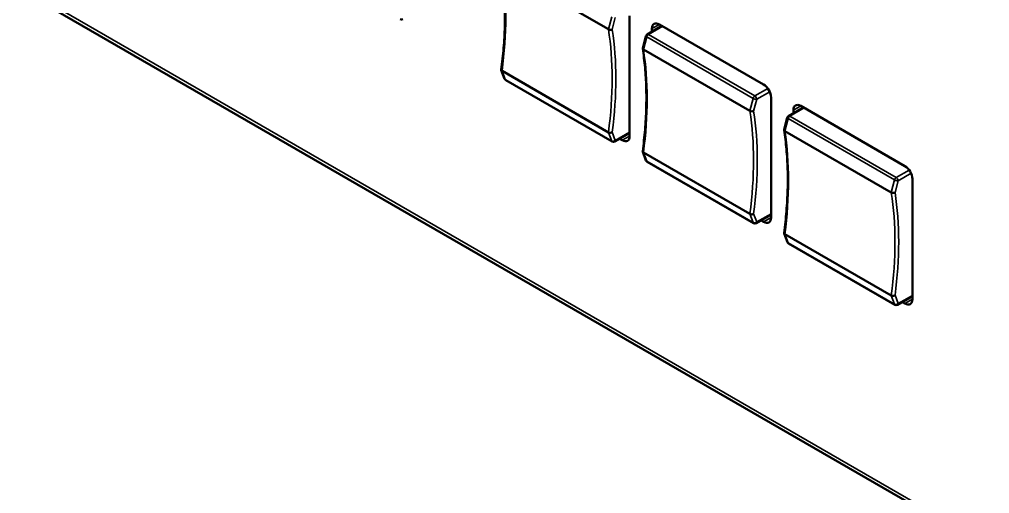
# Model space of a CAD drawing. Header units: millimetres. Extents: x 3103 to 5051, y 917 to 1856.
# Drawn here: x 3899.8 to 3992, y 1605.4 to 1650.5 of the extents above; entities that cross this region are included whole.
import ezdxf

# ---------------------------------------------------------------- set-up
doc = ezdxf.new("R2010")
doc.units = ezdxf.units.MM
doc.header["$LTSCALE"] = 1.8
doc.layers.add('외형선(ISO)', color=7, linetype='Continuous', lineweight=50)
doc.layers.add('좁은 외형선(ISO)', color=7, linetype='Continuous', lineweight=35)

msp = doc.modelspace()

# ---------------------------------------------------------------- linework, layer by layer
at = {"layer": '외형선(ISO)'}
for p, q in [((3945.649, 1655.383), (3955.761, 1649.545)), ((4103.647, 1535.656), (3900.001, 1653.231)), ((3957.776, 1650.831), (3957.776, 1639.4)), ((3960.85, 1649.873), (3959.438, 1649.058)), ((3959.898, 1649.324), (3959.898, 1649.607)), ((3960.605, 1650.015), (3970.504, 1644.299)), ((3959.015, 1647.74), (3959.321, 1648.905)), ((3959.084, 1647.627), (3969.196, 1641.789)), ((3945.894, 1644.834), (3945.584, 1645.656)), ((3955.761, 1639.747), (3945.649, 1645.585)), ((3956.114, 1638.868), (3946.003, 1644.706)), ((3971.211, 1643.075), (3971.211, 1631.644)), ((3974.285, 1642.117), (3972.873, 1641.301)), ((3973.333, 1641.567), (3973.333, 1641.85)), ((3974.04, 1642.258), (3983.939, 1636.543)), ((3972.45, 1639.983), (3972.756, 1641.148)), ((3957.776, 1639.683), (3956.364, 1638.868)), ((3957.069, 1638.992), (3956.824, 1639.134)), ((3972.52, 1639.87), (3982.631, 1634.032)), ((3959.329, 1637.078), (3959.019, 1637.899)), ((3969.196, 1631.991), (3959.084, 1637.829)), ((3969.549, 1631.111), (3959.438, 1636.949)), ((3984.646, 1635.318), (3984.646, 1623.887)), ((3971.211, 1631.927), (3969.799, 1631.111)), ((3970.504, 1631.235), (3970.259, 1631.377)), ((3972.764, 1629.321), (3972.454, 1630.143)), ((3982.631, 1624.234), (3972.52, 1630.072)), ((3982.984, 1623.355), (3972.873, 1629.192)), ((3984.646, 1624.17), (3983.234, 1623.355)), ((3983.939, 1623.479), (3983.694, 1623.62))]:
    msp.add_line(p, q, dxfattribs=at)
for centre, start, end in [((3936.087, 1650.72), 240, 300), ((3959.563, 1648.842), 120, 165.29534), ((3946.128, 1644.922), 200.633, 240), ((3972.998, 1641.085), 120, 165.29534), ((3956.239, 1639.084), 240, 300), ((3959.563, 1637.166), 200.633, 240), ((3969.674, 1631.328), 240, 300), ((3972.998, 1629.409), 200.633, 240), ((3983.109, 1623.571), 240, 300)]:
    msp.add_arc(centre, 0.25, start, end, dxfattribs=at)
for centre, major_axis, ratio, start_param, end_param in [((3960.605, 1649.198), (-0.5, 0.866), 0.57735, 5.497787, 7.068583), ((3955.943, 1649.632), (-0.254, 0.013), 0.524375, 0.797221, 2.36824), ((3959.266, 1647.713), (-0.253, 0.013), 0.524877, 6.173838, 7.080849), ((3945.831, 1645.709), (-0.253, -0.029), 0.623662, 6.127199, 6.982922), ((3970.504, 1643.483), (-0.5, 0.866), 0.57735, 3.926991, 5.497787), ((3974.04, 1641.442), (-0.5, 0.866), 0.57735, 5.497787, 7.068583), ((3969.378, 1641.875), (-0.254, 0.013), 0.524375, 0.797221, 2.36824), ((3972.701, 1639.956), (-0.253, 0.013), 0.524877, 6.173838, 7.080849), ((3955.943, 1639.871), (-0.253, -0.029), 0.623673, 0.699798, 2.270817), ((3957.069, 1639.809), (0.5, -0.866), 0.57735, 5.497787, 7.068583), ((3959.266, 1637.952), (-0.253, -0.029), 0.623662, 6.127199, 6.982922), ((3983.939, 1635.726), (-0.5, 0.866), 0.57735, 3.926991, 5.497787), ((3982.813, 1634.118), (-0.254, 0.013), 0.524375, 0.797221, 2.36824), ((3969.378, 1632.114), (-0.253, -0.029), 0.623673, 0.699798, 2.270817), ((3970.504, 1632.052), (0.5, -0.866), 0.57735, 5.497787, 7.068583), ((3972.701, 1630.196), (-0.253, -0.029), 0.623662, 6.127199, 6.982922), ((3982.813, 1624.358), (-0.253, -0.029), 0.623673, 0.699798, 2.270817), ((3983.939, 1624.295), (0.5, -0.866), 0.57735, 5.497787, 7.068583)]:
    msp.add_ellipse(centre, major_axis=major_axis, ratio=ratio, start_param=start_param, end_param=end_param, dxfattribs=at)
for points in [[(3945.579, 1645.705), (3945.672, 1646.405), (3945.747, 1647.098), (3945.86, 1648.465), (3945.897, 1649.14), (3945.935, 1650.469), (3945.934, 1651.124), (3945.897, 1652.408), (3945.859, 1653.039), (3945.747, 1654.274), (3945.672, 1654.878), (3945.579, 1655.468)], [(3959.014, 1637.948), (3959.107, 1638.648), (3959.182, 1639.341), (3959.295, 1640.708), (3959.332, 1641.383), (3959.37, 1642.713), (3959.369, 1643.367), (3959.332, 1644.652), (3959.294, 1645.282), (3959.182, 1646.517), (3959.107, 1647.121), (3959.014, 1647.711)], [(3972.449, 1630.192), (3972.542, 1630.891), (3972.617, 1631.584), (3972.73, 1632.952), (3972.767, 1633.627), (3972.805, 1634.956), (3972.805, 1635.61), (3972.767, 1636.895), (3972.729, 1637.526), (3972.617, 1638.76), (3972.542, 1639.365), (3972.449, 1639.954)]]:
    msp.add_open_spline(points, degree=3, knots=[1.4051307, 1.4051307, 1.4051307, 1.4051307, 1.4714389, 1.4714389, 1.5377471, 1.5377471, 1.6040552, 1.6040552, 1.6703634, 1.6703634, 1.7366716, 1.7366716, 1.7366716, 1.7366716], dxfattribs=at)
at = {"layer": '좁은 외형선(ISO)'}
for p, q in [((4103.44, 1536.114), (3899.794, 1653.689)), ((3956.073, 1650.733), (3955.761, 1649.545)), ((3956.12, 1649.53), (3956.416, 1650.658)), ((3959.563, 1649.046), (3960.923, 1649.831)), ((3959.898, 1649.607), (3960.605, 1650.015)), ((3959.084, 1647.627), (3959.396, 1648.814)), ((3959.396, 1648.814), (3969.508, 1642.976)), ((3969.674, 1643.208), (3959.563, 1649.046)), ((3945.961, 1644.758), (3945.649, 1645.585)), ((3956.073, 1638.92), (3945.961, 1644.758)), ((3970.908, 1643.92), (3969.674, 1643.208)), ((3969.508, 1642.976), (3969.196, 1641.789)), ((3969.555, 1641.773), (3969.851, 1642.902)), ((3969.851, 1642.902), (3971.085, 1643.614)), ((3972.998, 1641.289), (3974.358, 1642.074)), ((3973.333, 1641.85), (3974.04, 1642.258)), ((3972.52, 1639.87), (3972.831, 1641.057)), ((3972.831, 1641.057), (3982.943, 1635.219)), ((3983.109, 1635.451), (3972.998, 1641.289)), ((3955.761, 1639.747), (3956.073, 1638.92)), ((3956.416, 1638.982), (3956.12, 1639.769)), ((3957.776, 1639.768), (3956.416, 1638.982)), ((3957.776, 1639.4), (3957.069, 1638.992)), ((3959.396, 1637.001), (3959.084, 1637.829)), ((3969.508, 1631.163), (3959.396, 1637.001)), ((3984.343, 1636.163), (3983.109, 1635.451)), ((3983.286, 1635.145), (3984.52, 1635.857)), ((3982.943, 1635.219), (3982.631, 1634.032)), ((3982.99, 1634.016), (3983.286, 1635.145)), ((3969.196, 1631.991), (3969.508, 1631.163)), ((3969.851, 1631.226), (3969.555, 1632.012)), ((3971.211, 1632.011), (3969.851, 1631.226)), ((3971.211, 1631.644), (3970.504, 1631.235)), ((3972.831, 1629.244), (3972.52, 1630.072)), ((3982.943, 1623.406), (3972.831, 1629.244)), ((3982.631, 1624.234), (3982.943, 1623.406)), ((3983.286, 1623.469), (3982.99, 1624.256)), ((3984.646, 1624.254), (3983.286, 1623.469)), ((3984.646, 1623.887), (3983.939, 1623.479))]:
    msp.add_line(p, q, dxfattribs=at)
for centre, major_axis, ratio, start_param, end_param in [((3920.37, 1635.889), (18.125, 31.393), 0.57735, 5.331505, 5.66407), ((3930.482, 1630.052), (-18.125, -31.393), 0.57735, 2.189912, 2.522477), ((3930.659, 1629.949), (18.25, 31.61), 0.57735, 5.33329, 5.662284), ((3959.563, 1648.842), (-0.242, 0.063), 0.349531, 0, 0.906864), ((3959.563, 1648.842), (-0.125, -0.217), 0.57735, 3.926991, 5.154763), ((3959.563, 1648.842), (-0.125, 0.217), 0.57735, 5.497787, 6.283185), ((3933.805, 1628.133), (18.125, 31.393), 0.57735, 5.331505, 5.66407), ((3946.128, 1644.922), (-0.234, -0.088), 0.737899, 0, 0.544385), ((3946.128, 1644.922), (-0.125, -0.217), 0.57735, 5.840811, 6.283185), ((3969.674, 1643.004), (0.125, 0.217), 0.57735, 0.785398, 2.013171), ((3969.674, 1643.004), (-0.242, 0.063), 0.349531, 0.906864, 2.477661), ((3969.674, 1643.004), (-0.125, 0.217), 0.57735, 3.926991, 5.497787), ((3943.917, 1622.295), (-18.125, -31.393), 0.57735, 2.189912, 2.522477), ((3944.094, 1622.193), (18.25, 31.61), 0.57735, 5.33329, 5.662284), ((3972.998, 1641.085), (-0.242, 0.063), 0.349531, 0, 0.906864), ((3972.998, 1641.085), (-0.125, -0.217), 0.57735, 3.926991, 5.154763), ((3972.998, 1641.085), (-0.125, 0.217), 0.57735, 5.497787, 6.283185), ((3947.24, 1620.376), (18.125, 31.393), 0.57735, 5.331505, 5.66407), ((3956.239, 1639.084), (0.234, 0.088), 0.737899, 3.685977, 5.256774), ((3956.239, 1639.084), (-0.125, -0.217), 0.57735, 5.840811, 6.283185), ((3956.239, 1639.084), (0.125, -0.217), 0.57735, 0, 0.785398), ((3959.563, 1637.166), (-0.234, -0.088), 0.737899, 0, 0.544385), ((3959.563, 1637.166), (-0.125, -0.217), 0.57735, 5.840811, 6.283185), ((3983.109, 1635.247), (0.125, 0.217), 0.57735, 0.785398, 2.013171), ((3983.109, 1635.247), (-0.125, 0.217), 0.57735, 3.926991, 5.497787), ((3983.109, 1635.247), (-0.242, 0.063), 0.349531, 0.906864, 2.477661), ((3957.352, 1614.538), (-18.125, -31.393), 0.57735, 2.189912, 2.522477), ((3957.529, 1614.436), (18.25, 31.61), 0.57735, 5.33329, 5.662284), ((3969.674, 1631.328), (0.234, 0.088), 0.737899, 3.685977, 5.256774), ((3969.674, 1631.328), (-0.125, -0.217), 0.57735, 5.840811, 6.283185), ((3969.674, 1631.328), (0.125, -0.217), 0.57735, 0, 0.785398), ((3972.998, 1629.409), (-0.234, -0.088), 0.737899, 0, 0.544385), ((3972.998, 1629.409), (-0.125, -0.217), 0.57735, 5.840811, 6.283185), ((3983.109, 1623.571), (0.234, 0.088), 0.737899, 3.685977, 5.256774), ((3983.109, 1623.571), (-0.125, -0.217), 0.57735, 5.840811, 6.283185), ((3983.109, 1623.571), (0.125, -0.217), 0.57735, 0, 0.785398)]:
    msp.add_ellipse(centre, major_axis=major_axis, ratio=ratio, start_param=start_param, end_param=end_param, dxfattribs=at)

doc.saveas('drawing.dxf')
